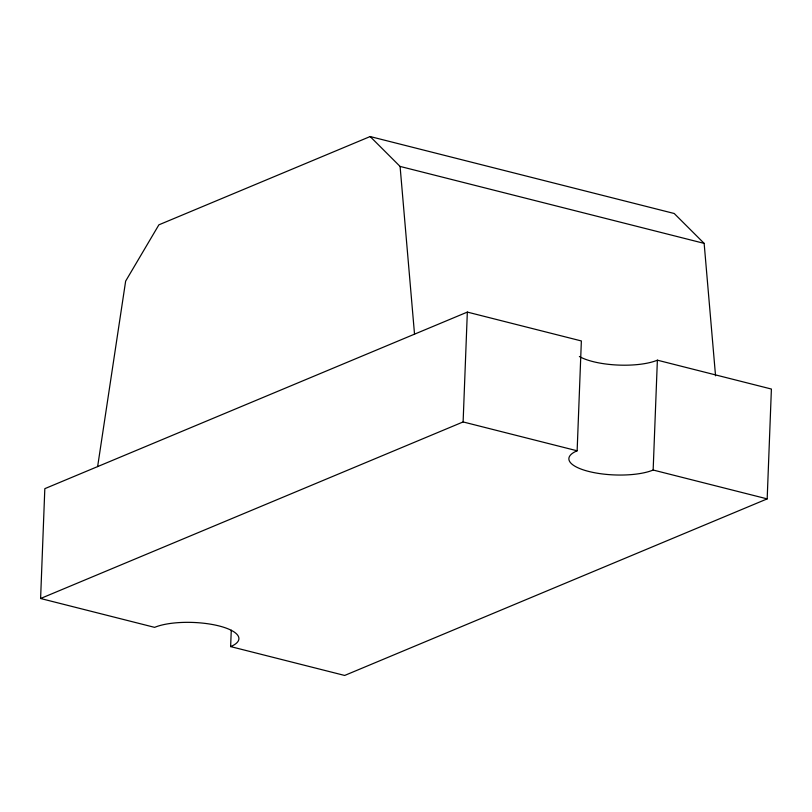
<?xml version="1.0" encoding="UTF-8"?>
<svg xmlns="http://www.w3.org/2000/svg" width="812" height="812" viewBox="0 0 812 812"><rect width="100%" height="100%" fill="white"/><g stroke="black" fill="none" stroke-linecap="round" stroke-linejoin="round"><path stroke-width="1.22" d="M767.178 498.883L344.664 675.452L230.638 646.596A46.314 14.545 2.2 0 0 219.037 625.94A46.314 14.545 2.2 0 0 154.625 627.361L40.6 598.505L44.822 488.662L467.336 312.092L581.362 340.949L577.139 450.792A46.314 14.545 2.2 0 0 588.741 471.447A46.314 14.545 2.2 0 0 653.152 470.026L767.178 498.883L771.4 389.039L657.375 360.183A46.314 14.545 2.2 0 1 579.372 356.498M230.638 646.596L231.268 630.183M40.6 598.505L463.114 421.935L467.336 312.092M653.152 470.026L657.375 360.183M97.633 466.585L125.647 281.114L158.888 224.833L370.15 136.548L674.214 213.495L704.146 243.377L715.545 375.804M370.15 136.548L400.083 166.43L704.146 243.377M463.114 421.935L577.139 450.792M400.083 166.43L414.526 334.158"/></g></svg>
